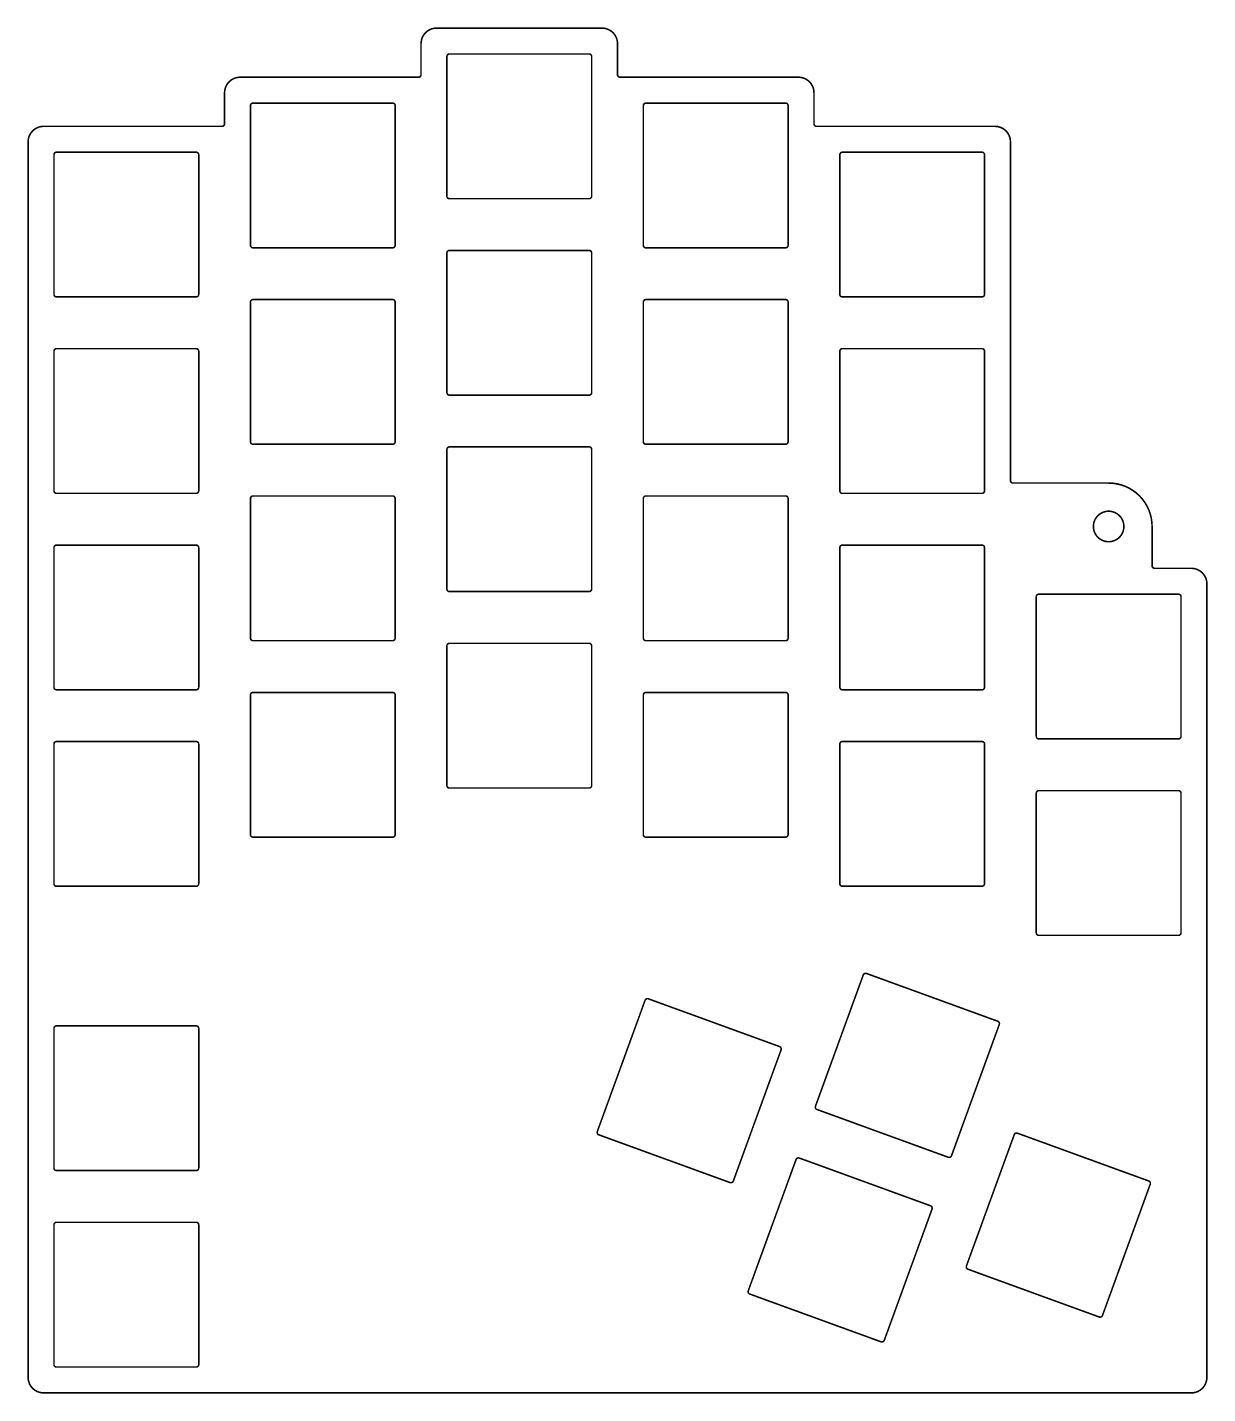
# Model space of a CAD drawing. Extents: x 1 to 229, y 1 to 133.
# Drawn here: x 0.6 to 114.7, y 0.5 to 132.7 of the extents above; entities that cross this region are included whole.
import ezdxf

# ---------------------------------------------------------------- set-up
doc = ezdxf.new("R2010")
doc.units = 0
doc.layers.add('114', color=1, linetype='CONTINUOUS')
doc.layers.add('115', color=1, linetype='CONTINUOUS')

msp = doc.modelspace()

# ---------------------------------------------------------------- linework, layer by layer
at = {"layer": '114'}
for points, const_width in [([(40.14, 132.59, 0.4142), (38.64, 131.09)], 0.1524), ([(40.14, 132.6281, 1), (40.14, 132.5519)], 0.0762), ([(40.14, 132.5519, 1), (40.14, 132.6281)], 0.0762), ([(57.64, 131.09, 0.4142), (56.14, 132.59)], 0.1524), ([(56.14, 132.6281, 1), (56.14, 132.5519)], 0.0762), ([(56.14, 132.5519, 1), (56.14, 132.6281)], 0.0762), ([(38.6781, 131.09, 1), (38.6019, 131.09)], 0.0762), ([(38.6019, 131.09, 1), (38.6781, 131.09)], 0.0762), ([(57.6781, 131.09, 1), (57.6019, 131.09)], 0.0762), ([(57.6019, 131.09, 1), (57.6781, 131.09)], 0.0762), ([(21.14, 127.84, 0.4142), (19.64, 126.34)], 0.1524), ([(21.14, 127.8781, 1), (21.14, 127.8019)], 0.0762), ([(21.14, 127.8019, 1), (21.14, 127.8781)], 0.0762), ([(38.39, 127.84, 0.4142), (38.64, 128.09)], 0.1524), ([(38.39, 127.8781, 1), (38.39, 127.8019)], 0.0762), ([(38.39, 127.8019, 1), (38.39, 127.8781)], 0.0762), ([(38.6781, 128.09, 1), (38.6019, 128.09)], 0.0762), ([(38.6019, 128.09, 1), (38.6781, 128.09)], 0.0762), ([(57.64, 128.09, 0.4142), (57.89, 127.84)], 0.1524), ([(57.6781, 128.09, 1), (57.6019, 128.09)], 0.0762), ([(57.6019, 128.09, 1), (57.6781, 128.09)], 0.0762), ([(57.89, 127.8781, 1), (57.89, 127.8019)], 0.0762), ([(57.89, 127.8019, 1), (57.89, 127.8781)], 0.0762), ([(76.64, 126.34, 0.4142), (75.14, 127.84)], 0.1524), ([(75.14, 127.8781, 1), (75.14, 127.8019)], 0.0762), ([(75.14, 127.8019, 1), (75.14, 127.8781)], 0.0762), ([(19.6781, 126.34, 1), (19.6019, 126.34)], 0.0762), ([(19.6019, 126.34, 1), (19.6781, 126.34)], 0.0762), ([(76.6781, 126.34, 1), (76.6019, 126.34)], 0.0762), ([(76.6019, 126.34, 1), (76.6781, 126.34)], 0.0762), ([(2.14, 123.09, 0.4142), (0.64, 121.59)], 0.1524), ([(2.14, 123.1281, 1), (2.14, 123.0519)], 0.0762), ([(2.14, 123.0519, 1), (2.14, 123.1281)], 0.0762), ([(19.39, 123.09, 0.4142), (19.64, 123.34)], 0.1524), ([(19.39, 123.1281, 1), (19.39, 123.0519)], 0.0762), ([(19.39, 123.0519, 1), (19.39, 123.1281)], 0.0762), ([(19.6781, 123.34, 1), (19.6019, 123.34)], 0.0762), ([(19.6019, 123.34, 1), (19.6781, 123.34)], 0.0762), ([(76.64, 123.34, 0.4142), (76.89, 123.09)], 0.1524), ([(76.6781, 123.34, 1), (76.6019, 123.34)], 0.0762), ([(76.6019, 123.34, 1), (76.6781, 123.34)], 0.0762), ([(76.89, 123.1281, 1), (76.89, 123.0519)], 0.0762), ([(76.89, 123.0519, 1), (76.89, 123.1281)], 0.0762), ([(95.64, 121.59, 0.4142), (94.14, 123.09)], 0.1524), ([(94.14, 123.1281, 1), (94.14, 123.0519)], 0.0762), ([(94.14, 123.0519, 1), (94.14, 123.1281)], 0.0762), ([(0.6781, 121.59, 1), (0.6019, 121.59)], 0.0762), ([(0.6019, 121.59, 1), (0.6781, 121.59)], 0.0762), ([(95.6781, 121.59, 1), (95.6019, 121.59)], 0.0762), ([(95.6019, 121.59, 1), (95.6781, 121.59)], 0.0762), ([(95.64, 88.84, 0.4142), (95.89, 88.59)], 0.1524), ([(95.6781, 88.84, 1), (95.6019, 88.84)], 0.0762), ([(95.6019, 88.84, 1), (95.6781, 88.84)], 0.0762), ([(95.89, 88.6281, 1), (95.89, 88.5519)], 0.0762), ([(95.89, 88.5519, 1), (95.89, 88.6281)], 0.0762), ([(109.34, 84.39, 0.4142), (105.14, 88.59)], 0.1524), ([(105.14, 88.6281, 1), (105.14, 88.5519)], 0.0762), ([(105.14, 88.5519, 1), (105.14, 88.6281)], 0.0762), ([(109.3781, 84.39, 1), (109.3019, 84.39)], 0.0762), ([(109.3019, 84.39, 1), (109.3781, 84.39)], 0.0762), ([(109.34, 80.59, 0.4142), (109.59, 80.34)], 0.1524), ([(109.3781, 80.59, 1), (109.3019, 80.59)], 0.0762), ([(109.3019, 80.59, 1), (109.3781, 80.59)], 0.0762), ([(109.59, 80.3781, 1), (109.59, 80.3019)], 0.0762), ([(109.59, 80.3019, 1), (109.59, 80.3781)], 0.0762), ([(114.64, 78.84, 0.4142), (113.14, 80.34)], 0.1524), ([(113.14, 80.3781, 1), (113.14, 80.3019)], 0.0762), ([(113.14, 80.3019, 1), (113.14, 80.3781)], 0.0762), ([(114.6781, 78.84, 1), (114.6019, 78.84)], 0.0762), ([(114.6019, 78.84, 1), (114.6781, 78.84)], 0.0762), ([(0.64, 2.09, 0.4142), (2.14, 0.59)], 0.1524), ([(0.6781, 2.09, 1), (0.6019, 2.09)], 0.0762), ([(0.6019, 2.09, 1), (0.6781, 2.09)], 0.0762), ([(113.14, 0.59, 0.4142), (114.64, 2.09)], 0.1524), ([(114.6781, 2.09, 1), (114.6019, 2.09)], 0.0762), ([(114.6019, 2.09, 1), (114.6781, 2.09)], 0.0762), ([(2.14, 0.6281, 1), (2.14, 0.5519)], 0.0762), ([(2.14, 0.5519, 1), (2.14, 0.6281)], 0.0762), ([(113.14, 0.6281, 1), (113.14, 0.5519)], 0.0762), ([(113.14, 0.5519, 1), (113.14, 0.6281)], 0.0762)]:
    msp.add_lwpolyline(points, format="xyb", dxfattribs=dict(at, const_width=const_width))
at = {"layer": '114', "const_width": 0.1524}
for points in [[(40.14, 132.59), (56.14, 132.59)], [(38.64, 128.09), (38.64, 131.09)], [(57.64, 131.09), (57.64, 128.09)], [(21.14, 127.84), (38.39, 127.84)], [(57.89, 127.84), (75.14, 127.84)], [(19.64, 123.34), (19.64, 126.34)], [(76.64, 126.34), (76.64, 123.34)], [(2.14, 123.09), (19.39, 123.09)], [(76.89, 123.09), (94.14, 123.09)], [(0.64, 2.09), (0.64, 121.59)], [(95.64, 121.59), (95.64, 88.84)], [(95.89, 88.59), (105.14, 88.59)], [(109.34, 80.59), (109.34, 84.39)], [(113.14, 80.34), (109.59, 80.34)], [(114.64, 78.84), (114.64, 2.09)], [(113.14, 0.59), (2.14, 0.59)]]:
    msp.add_lwpolyline(points, dxfattribs=at)
at = {"layer": '115'}
for points, const_width in [([(41.39, 130.09, 0.4142), (41.14, 129.84)], 0.15), ([(41.1775, 129.84, 1), (41.1025, 129.84)], 0.075), ([(41.1025, 129.84, 1), (41.1775, 129.84)], 0.075), ([(41.39, 130.1275, 1), (41.39, 130.0525)], 0.075), ([(41.39, 130.0525, 1), (41.39, 130.1275)], 0.075), ([(55.14, 129.84, 0.4142), (54.89, 130.09)], 0.15), ([(54.89, 130.1275, 1), (54.89, 130.0525)], 0.075), ([(54.89, 130.0525, 1), (54.89, 130.1275)], 0.075), ([(55.1775, 129.84, 1), (55.1025, 129.84)], 0.075), ([(55.1025, 129.84, 1), (55.1775, 129.84)], 0.075), ([(22.39, 125.34, 0.4142), (22.14, 125.09)], 0.15), ([(22.1775, 125.09, 1), (22.1025, 125.09)], 0.075), ([(22.1025, 125.09, 1), (22.1775, 125.09)], 0.075), ([(22.39, 125.3775, 1), (22.39, 125.3025)], 0.075), ([(22.39, 125.3025, 1), (22.39, 125.3775)], 0.075), ([(36.14, 125.09, 0.4142), (35.89, 125.34)], 0.15), ([(35.89, 125.3775, 1), (35.89, 125.3025)], 0.075), ([(35.89, 125.3025, 1), (35.89, 125.3775)], 0.075), ([(36.1775, 125.09, 1), (36.1025, 125.09)], 0.075), ([(36.1025, 125.09, 1), (36.1775, 125.09)], 0.075), ([(60.39, 125.34, 0.4142), (60.14, 125.09)], 0.15), ([(60.1775, 125.09, 1), (60.1025, 125.09)], 0.075), ([(60.1025, 125.09, 1), (60.1775, 125.09)], 0.075), ([(60.39, 125.3775, 1), (60.39, 125.3025)], 0.075), ([(60.39, 125.3025, 1), (60.39, 125.3775)], 0.075), ([(74.14, 125.09, 0.4142), (73.89, 125.34)], 0.15), ([(73.89, 125.3775, 1), (73.89, 125.3025)], 0.075), ([(73.89, 125.3025, 1), (73.89, 125.3775)], 0.075), ([(74.1775, 125.09, 1), (74.1025, 125.09)], 0.075), ([(74.1025, 125.09, 1), (74.1775, 125.09)], 0.075), ([(3.39, 120.59, 0.4142), (3.14, 120.34)], 0.15), ([(3.1775, 120.34, 1), (3.1025, 120.34)], 0.075), ([(3.1025, 120.34, 1), (3.1775, 120.34)], 0.075), ([(3.39, 120.6275, 1), (3.39, 120.5525)], 0.075), ([(3.39, 120.5525, 1), (3.39, 120.6275)], 0.075), ([(17.14, 120.34, 0.4142), (16.89, 120.59)], 0.15), ([(16.89, 120.6275, 1), (16.89, 120.5525)], 0.075), ([(16.89, 120.5525, 1), (16.89, 120.6275)], 0.075), ([(17.1775, 120.34, 1), (17.1025, 120.34)], 0.075), ([(17.1025, 120.34, 1), (17.1775, 120.34)], 0.075), ([(79.39, 120.59, 0.4142), (79.14, 120.34)], 0.15), ([(79.1775, 120.34, 1), (79.1025, 120.34)], 0.075), ([(79.1025, 120.34, 1), (79.1775, 120.34)], 0.075), ([(79.39, 120.6275, 1), (79.39, 120.5525)], 0.075), ([(79.39, 120.5525, 1), (79.39, 120.6275)], 0.075), ([(93.14, 120.34, 0.4142), (92.89, 120.59)], 0.15), ([(92.89, 120.6275, 1), (92.89, 120.5525)], 0.075), ([(92.89, 120.5525, 1), (92.89, 120.6275)], 0.075), ([(93.1775, 120.34, 1), (93.1025, 120.34)], 0.075), ([(93.1025, 120.34, 1), (93.1775, 120.34)], 0.075), ([(41.14, 116.34, 0.4142), (41.39, 116.09)], 0.15), ([(41.1775, 116.34, 1), (41.1025, 116.34)], 0.075), ([(41.1025, 116.34, 1), (41.1775, 116.34)], 0.075), ([(54.89, 116.09, 0.4142), (55.14, 116.34)], 0.15), ([(55.1775, 116.34, 1), (55.1025, 116.34)], 0.075), ([(55.1025, 116.34, 1), (55.1775, 116.34)], 0.075), ([(41.39, 116.1275, 1), (41.39, 116.0525)], 0.075), ([(41.39, 116.0525, 1), (41.39, 116.1275)], 0.075), ([(54.89, 116.1275, 1), (54.89, 116.0525)], 0.075), ([(54.89, 116.0525, 1), (54.89, 116.1275)], 0.075), ([(22.14, 111.59, 0.4142), (22.39, 111.34)], 0.15), ([(22.1775, 111.59, 1), (22.1025, 111.59)], 0.075), ([(22.1025, 111.59, 1), (22.1775, 111.59)], 0.075), ([(22.39, 111.3775, 1), (22.39, 111.3025)], 0.075), ([(22.39, 111.3025, 1), (22.39, 111.3775)], 0.075), ([(35.89, 111.34, 0.4142), (36.14, 111.59)], 0.15), ([(35.89, 111.3775, 1), (35.89, 111.3025)], 0.075), ([(35.89, 111.3025, 1), (35.89, 111.3775)], 0.075), ([(36.1775, 111.59, 1), (36.1025, 111.59)], 0.075), ([(36.1025, 111.59, 1), (36.1775, 111.59)], 0.075), ([(41.39, 111.09, 0.4142), (41.14, 110.84)], 0.15), ([(41.39, 111.1275, 1), (41.39, 111.0525)], 0.075), ([(41.39, 111.0525, 1), (41.39, 111.1275)], 0.075), ([(55.14, 110.84, 0.4142), (54.89, 111.09)], 0.15), ([(54.89, 111.1275, 1), (54.89, 111.0525)], 0.075), ([(54.89, 111.0525, 1), (54.89, 111.1275)], 0.075), ([(60.14, 111.59, 0.4142), (60.39, 111.34)], 0.15), ([(60.1775, 111.59, 1), (60.1025, 111.59)], 0.075), ([(60.1025, 111.59, 1), (60.1775, 111.59)], 0.075), ([(60.39, 111.3775, 1), (60.39, 111.3025)], 0.075), ([(60.39, 111.3025, 1), (60.39, 111.3775)], 0.075), ([(73.89, 111.34, 0.4142), (74.14, 111.59)], 0.15), ([(73.89, 111.3775, 1), (73.89, 111.3025)], 0.075), ([(73.89, 111.3025, 1), (73.89, 111.3775)], 0.075), ([(74.1775, 111.59, 1), (74.1025, 111.59)], 0.075), ([(74.1025, 111.59, 1), (74.1775, 111.59)], 0.075), ([(41.1775, 110.84, 1), (41.1025, 110.84)], 0.075), ([(41.1025, 110.84, 1), (41.1775, 110.84)], 0.075), ([(55.1775, 110.84, 1), (55.1025, 110.84)], 0.075), ([(55.1025, 110.84, 1), (55.1775, 110.84)], 0.075), ([(3.14, 106.84, 0.4142), (3.39, 106.59)], 0.15), ([(3.1775, 106.84, 1), (3.1025, 106.84)], 0.075), ([(3.1025, 106.84, 1), (3.1775, 106.84)], 0.075), ([(3.39, 106.6275, 1), (3.39, 106.5525)], 0.075), ([(3.39, 106.5525, 1), (3.39, 106.6275)], 0.075), ([(16.89, 106.59, 0.4142), (17.14, 106.84)], 0.15), ([(16.89, 106.6275, 1), (16.89, 106.5525)], 0.075), ([(16.89, 106.5525, 1), (16.89, 106.6275)], 0.075), ([(17.1775, 106.84, 1), (17.1025, 106.84)], 0.075), ([(17.1025, 106.84, 1), (17.1775, 106.84)], 0.075), ([(22.39, 106.34, 0.4142), (22.14, 106.09)], 0.15), ([(22.1775, 106.09, 1), (22.1025, 106.09)], 0.075), ([(22.1025, 106.09, 1), (22.1775, 106.09)], 0.075), ([(22.39, 106.3775, 1), (22.39, 106.3025)], 0.075), ([(22.39, 106.3025, 1), (22.39, 106.3775)], 0.075), ([(36.14, 106.09, 0.4142), (35.89, 106.34)], 0.15), ([(35.89, 106.3775, 1), (35.89, 106.3025)], 0.075), ([(35.89, 106.3025, 1), (35.89, 106.3775)], 0.075), ([(36.1775, 106.09, 1), (36.1025, 106.09)], 0.075), ([(36.1025, 106.09, 1), (36.1775, 106.09)], 0.075), ([(60.39, 106.34, 0.4142), (60.14, 106.09)], 0.15), ([(60.1775, 106.09, 1), (60.1025, 106.09)], 0.075), ([(60.1025, 106.09, 1), (60.1775, 106.09)], 0.075), ([(60.39, 106.3775, 1), (60.39, 106.3025)], 0.075), ([(60.39, 106.3025, 1), (60.39, 106.3775)], 0.075), ([(74.14, 106.09, 0.4142), (73.89, 106.34)], 0.15), ([(73.89, 106.3775, 1), (73.89, 106.3025)], 0.075), ([(73.89, 106.3025, 1), (73.89, 106.3775)], 0.075), ([(74.1775, 106.09, 1), (74.1025, 106.09)], 0.075), ([(74.1025, 106.09, 1), (74.1775, 106.09)], 0.075), ([(79.14, 106.84, 0.4142), (79.39, 106.59)], 0.15), ([(79.1775, 106.84, 1), (79.1025, 106.84)], 0.075), ([(79.1025, 106.84, 1), (79.1775, 106.84)], 0.075), ([(79.39, 106.6275, 1), (79.39, 106.5525)], 0.075), ([(79.39, 106.5525, 1), (79.39, 106.6275)], 0.075), ([(92.89, 106.59, 0.4142), (93.14, 106.84)], 0.15), ([(92.89, 106.6275, 1), (92.89, 106.5525)], 0.075), ([(92.89, 106.5525, 1), (92.89, 106.6275)], 0.075), ([(93.1775, 106.84, 1), (93.1025, 106.84)], 0.075), ([(93.1025, 106.84, 1), (93.1775, 106.84)], 0.075), ([(3.39, 101.59, 0.4142), (3.14, 101.34)], 0.15), ([(3.1775, 101.34, 1), (3.1025, 101.34)], 0.075), ([(3.1025, 101.34, 1), (3.1775, 101.34)], 0.075), ([(3.39, 101.6275, 1), (3.39, 101.5525)], 0.075), ([(3.39, 101.5525, 1), (3.39, 101.6275)], 0.075), ([(17.14, 101.34, 0.4142), (16.89, 101.59)], 0.15), ([(16.89, 101.6275, 1), (16.89, 101.5525)], 0.075), ([(16.89, 101.5525, 1), (16.89, 101.6275)], 0.075), ([(17.1775, 101.34, 1), (17.1025, 101.34)], 0.075), ([(17.1025, 101.34, 1), (17.1775, 101.34)], 0.075), ([(79.39, 101.59, 0.4142), (79.14, 101.34)], 0.15), ([(79.1775, 101.34, 1), (79.1025, 101.34)], 0.075), ([(79.1025, 101.34, 1), (79.1775, 101.34)], 0.075), ([(79.39, 101.6275, 1), (79.39, 101.5525)], 0.075), ([(79.39, 101.5525, 1), (79.39, 101.6275)], 0.075), ([(93.14, 101.34, 0.4142), (92.89, 101.59)], 0.15), ([(92.89, 101.6275, 1), (92.89, 101.5525)], 0.075), ([(92.89, 101.5525, 1), (92.89, 101.6275)], 0.075), ([(93.1775, 101.34, 1), (93.1025, 101.34)], 0.075), ([(93.1025, 101.34, 1), (93.1775, 101.34)], 0.075), ([(41.14, 97.34, 0.4142), (41.39, 97.09)], 0.15), ([(41.1775, 97.34, 1), (41.1025, 97.34)], 0.075), ([(41.1025, 97.34, 1), (41.1775, 97.34)], 0.075), ([(41.39, 97.1275, 1), (41.39, 97.0525)], 0.075), ([(41.39, 97.0525, 1), (41.39, 97.1275)], 0.075), ([(54.89, 97.09, 0.4142), (55.14, 97.34)], 0.15), ([(54.89, 97.1275, 1), (54.89, 97.0525)], 0.075), ([(54.89, 97.0525, 1), (54.89, 97.1275)], 0.075), ([(55.1775, 97.34, 1), (55.1025, 97.34)], 0.075), ([(55.1025, 97.34, 1), (55.1775, 97.34)], 0.075), ([(22.14, 92.59, 0.4142), (22.39, 92.34)], 0.15), ([(22.1775, 92.59, 1), (22.1025, 92.59)], 0.075), ([(22.1025, 92.59, 1), (22.1775, 92.59)], 0.075), ([(35.89, 92.34, 0.4142), (36.14, 92.59)], 0.15), ([(36.1775, 92.59, 1), (36.1025, 92.59)], 0.075), ([(36.1025, 92.59, 1), (36.1775, 92.59)], 0.075), ([(60.14, 92.59, 0.4142), (60.39, 92.34)], 0.15), ([(60.1775, 92.59, 1), (60.1025, 92.59)], 0.075), ([(60.1025, 92.59, 1), (60.1775, 92.59)], 0.075), ([(73.89, 92.34, 0.4142), (74.14, 92.59)], 0.15), ([(74.1775, 92.59, 1), (74.1025, 92.59)], 0.075), ([(74.1025, 92.59, 1), (74.1775, 92.59)], 0.075), ([(22.39, 92.3775, 1), (22.39, 92.3025)], 0.075), ([(22.39, 92.3025, 1), (22.39, 92.3775)], 0.075), ([(35.89, 92.3775, 1), (35.89, 92.3025)], 0.075), ([(35.89, 92.3025, 1), (35.89, 92.3775)], 0.075), ([(41.39, 92.09, 0.4142), (41.14, 91.84)], 0.15), ([(41.1775, 91.84, 1), (41.1025, 91.84)], 0.075), ([(41.1025, 91.84, 1), (41.1775, 91.84)], 0.075), ([(41.39, 92.1275, 1), (41.39, 92.0525)], 0.075), ([(41.39, 92.0525, 1), (41.39, 92.1275)], 0.075), ([(55.14, 91.84, 0.4142), (54.89, 92.09)], 0.15), ([(54.89, 92.1275, 1), (54.89, 92.0525)], 0.075), ([(54.89, 92.0525, 1), (54.89, 92.1275)], 0.075), ([(55.1775, 91.84, 1), (55.1025, 91.84)], 0.075), ([(55.1025, 91.84, 1), (55.1775, 91.84)], 0.075), ([(60.39, 92.3775, 1), (60.39, 92.3025)], 0.075), ([(60.39, 92.3025, 1), (60.39, 92.3775)], 0.075), ([(73.89, 92.3775, 1), (73.89, 92.3025)], 0.075), ([(73.89, 92.3025, 1), (73.89, 92.3775)], 0.075), ([(3.14, 87.84, 0.4142), (3.39, 87.59)], 0.15), ([(3.1775, 87.84, 1), (3.1025, 87.84)], 0.075), ([(3.1025, 87.84, 1), (3.1775, 87.84)], 0.075), ([(3.39, 87.6275, 1), (3.39, 87.5525)], 0.075), ([(3.39, 87.5525, 1), (3.39, 87.6275)], 0.075), ([(16.89, 87.59, 0.4142), (17.14, 87.84)], 0.15), ([(16.89, 87.6275, 1), (16.89, 87.5525)], 0.075), ([(16.89, 87.5525, 1), (16.89, 87.6275)], 0.075), ([(17.1775, 87.84, 1), (17.1025, 87.84)], 0.075), ([(17.1025, 87.84, 1), (17.1775, 87.84)], 0.075), ([(22.39, 87.34, 0.4142), (22.14, 87.09)], 0.15), ([(22.39, 87.3775, 1), (22.39, 87.3025)], 0.075), ([(22.39, 87.3025, 1), (22.39, 87.3775)], 0.075), ([(36.14, 87.09, 0.4142), (35.89, 87.34)], 0.15), ([(35.89, 87.3775, 1), (35.89, 87.3025)], 0.075), ([(35.89, 87.3025, 1), (35.89, 87.3775)], 0.075), ([(60.39, 87.34, 0.4142), (60.14, 87.09)], 0.15), ([(60.39, 87.3775, 1), (60.39, 87.3025)], 0.075), ([(60.39, 87.3025, 1), (60.39, 87.3775)], 0.075), ([(74.14, 87.09, 0.4142), (73.89, 87.34)], 0.15), ([(73.89, 87.3775, 1), (73.89, 87.3025)], 0.075), ([(73.89, 87.3025, 1), (73.89, 87.3775)], 0.075), ([(79.14, 87.84, 0.4142), (79.39, 87.59)], 0.15), ([(79.1775, 87.84, 1), (79.1025, 87.84)], 0.075), ([(79.1025, 87.84, 1), (79.1775, 87.84)], 0.075), ([(79.39, 87.6275, 1), (79.39, 87.5525)], 0.075), ([(79.39, 87.5525, 1), (79.39, 87.6275)], 0.075), ([(92.89, 87.59, 0.4142), (93.14, 87.84)], 0.15), ([(92.89, 87.6275, 1), (92.89, 87.5525)], 0.075), ([(92.89, 87.5525, 1), (92.89, 87.6275)], 0.075), ([(93.1775, 87.84, 1), (93.1025, 87.84)], 0.075), ([(93.1025, 87.84, 1), (93.1775, 87.84)], 0.075), ([(22.1775, 87.09, 1), (22.1025, 87.09)], 0.075), ([(22.1025, 87.09, 1), (22.1775, 87.09)], 0.075), ([(36.1775, 87.09, 1), (36.1025, 87.09)], 0.075), ([(36.1025, 87.09, 1), (36.1775, 87.09)], 0.075), ([(60.1775, 87.09, 1), (60.1025, 87.09)], 0.075), ([(60.1025, 87.09, 1), (60.1775, 87.09)], 0.075), ([(74.1775, 87.09, 1), (74.1025, 87.09)], 0.075), ([(74.1025, 87.09, 1), (74.1775, 87.09)], 0.075), ([(105.14, 82.915, 1), (105.14, 85.865, 1), (105.14, 82.915)], 0.15), ([(3.39, 82.59, 0.4142), (3.14, 82.34)], 0.15), ([(3.1775, 82.34, 1), (3.1025, 82.34)], 0.075), ([(3.1025, 82.34, 1), (3.1775, 82.34)], 0.075), ([(3.39, 82.6275, 1), (3.39, 82.5525)], 0.075), ([(3.39, 82.5525, 1), (3.39, 82.6275)], 0.075), ([(17.14, 82.34, 0.4142), (16.89, 82.59)], 0.15), ([(16.89, 82.6275, 1), (16.89, 82.5525)], 0.075), ([(16.89, 82.5525, 1), (16.89, 82.6275)], 0.075), ([(17.1775, 82.34, 1), (17.1025, 82.34)], 0.075), ([(17.1025, 82.34, 1), (17.1775, 82.34)], 0.075), ([(79.39, 82.59, 0.4142), (79.14, 82.34)], 0.15), ([(79.1775, 82.34, 1), (79.1025, 82.34)], 0.075), ([(79.1025, 82.34, 1), (79.1775, 82.34)], 0.075), ([(79.39, 82.6275, 1), (79.39, 82.5525)], 0.075), ([(79.39, 82.5525, 1), (79.39, 82.6275)], 0.075), ([(93.14, 82.34, 0.4142), (92.89, 82.59)], 0.15), ([(92.89, 82.6275, 1), (92.89, 82.5525)], 0.075), ([(92.89, 82.5525, 1), (92.89, 82.6275)], 0.075), ([(93.1775, 82.34, 1), (93.1025, 82.34)], 0.075), ([(93.1025, 82.34, 1), (93.1775, 82.34)], 0.075), ([(41.14, 78.34, 0.4142), (41.39, 78.09)], 0.15), ([(41.1775, 78.34, 1), (41.1025, 78.34)], 0.075), ([(41.1025, 78.34, 1), (41.1775, 78.34)], 0.075), ([(41.39, 78.1275, 1), (41.39, 78.0525)], 0.075), ([(41.39, 78.0525, 1), (41.39, 78.1275)], 0.075), ([(54.89, 78.09, 0.4142), (55.14, 78.34)], 0.15), ([(54.89, 78.1275, 1), (54.89, 78.0525)], 0.075), ([(54.89, 78.0525, 1), (54.89, 78.1275)], 0.075), ([(55.1775, 78.34, 1), (55.1025, 78.34)], 0.075), ([(55.1025, 78.34, 1), (55.1775, 78.34)], 0.075), ([(98.39, 77.84, 0.4142), (98.14, 77.59)], 0.15), ([(98.1775, 77.59, 1), (98.1025, 77.59)], 0.075), ([(98.1025, 77.59, 1), (98.1775, 77.59)], 0.075), ([(98.39, 77.8775, 1), (98.39, 77.8025)], 0.075), ([(98.39, 77.8025, 1), (98.39, 77.8775)], 0.075), ([(112.14, 77.59, 0.4142), (111.89, 77.84)], 0.15), ([(111.89, 77.8775, 1), (111.89, 77.8025)], 0.075), ([(111.89, 77.8025, 1), (111.89, 77.8775)], 0.075), ([(112.1775, 77.59, 1), (112.1025, 77.59)], 0.075), ([(112.1025, 77.59, 1), (112.1775, 77.59)], 0.075), ([(22.14, 73.59, 0.4142), (22.39, 73.34)], 0.15), ([(22.1775, 73.59, 1), (22.1025, 73.59)], 0.075), ([(22.1025, 73.59, 1), (22.1775, 73.59)], 0.075), ([(22.39, 73.3775, 1), (22.39, 73.3025)], 0.075), ([(22.39, 73.3025, 1), (22.39, 73.3775)], 0.075), ([(35.89, 73.34, 0.4142), (36.14, 73.59)], 0.15), ([(35.89, 73.3775, 1), (35.89, 73.3025)], 0.075), ([(35.89, 73.3025, 1), (35.89, 73.3775)], 0.075), ([(36.1775, 73.59, 1), (36.1025, 73.59)], 0.075), ([(36.1025, 73.59, 1), (36.1775, 73.59)], 0.075), ([(41.39, 73.09, 0.4142), (41.14, 72.84)], 0.15), ([(41.1775, 72.84, 1), (41.1025, 72.84)], 0.075), ([(41.1025, 72.84, 1), (41.1775, 72.84)], 0.075), ([(41.39, 73.1275, 1), (41.39, 73.0525)], 0.075), ([(41.39, 73.0525, 1), (41.39, 73.1275)], 0.075), ([(55.14, 72.84, 0.4142), (54.89, 73.09)], 0.15), ([(54.89, 73.1275, 1), (54.89, 73.0525)], 0.075), ([(54.89, 73.0525, 1), (54.89, 73.1275)], 0.075), ([(55.1775, 72.84, 1), (55.1025, 72.84)], 0.075), ([(55.1025, 72.84, 1), (55.1775, 72.84)], 0.075), ([(60.14, 73.59, 0.4142), (60.39, 73.34)], 0.15), ([(60.1775, 73.59, 1), (60.1025, 73.59)], 0.075), ([(60.1025, 73.59, 1), (60.1775, 73.59)], 0.075), ([(60.39, 73.3775, 1), (60.39, 73.3025)], 0.075), ([(60.39, 73.3025, 1), (60.39, 73.3775)], 0.075), ([(73.89, 73.34, 0.4142), (74.14, 73.59)], 0.15), ([(73.89, 73.3775, 1), (73.89, 73.3025)], 0.075), ([(73.89, 73.3025, 1), (73.89, 73.3775)], 0.075), ([(74.1775, 73.59, 1), (74.1025, 73.59)], 0.075), ([(74.1025, 73.59, 1), (74.1775, 73.59)], 0.075), ([(3.14, 68.84, 0.4142), (3.39, 68.59)], 0.15), ([(3.1775, 68.84, 1), (3.1025, 68.84)], 0.075), ([(3.1025, 68.84, 1), (3.1775, 68.84)], 0.075), ([(16.89, 68.59, 0.4142), (17.14, 68.84)], 0.15), ([(17.1775, 68.84, 1), (17.1025, 68.84)], 0.075), ([(17.1025, 68.84, 1), (17.1775, 68.84)], 0.075), ([(79.14, 68.84, 0.4142), (79.39, 68.59)], 0.15), ([(79.1775, 68.84, 1), (79.1025, 68.84)], 0.075), ([(79.1025, 68.84, 1), (79.1775, 68.84)], 0.075), ([(92.89, 68.59, 0.4142), (93.14, 68.84)], 0.15), ([(93.1775, 68.84, 1), (93.1025, 68.84)], 0.075), ([(93.1025, 68.84, 1), (93.1775, 68.84)], 0.075), ([(3.39, 68.6275, 1), (3.39, 68.5525)], 0.075), ([(3.39, 68.5525, 1), (3.39, 68.6275)], 0.075), ([(16.89, 68.6275, 1), (16.89, 68.5525)], 0.075), ([(16.89, 68.5525, 1), (16.89, 68.6275)], 0.075), ([(22.39, 68.34, 0.4142), (22.14, 68.09)], 0.15), ([(22.1775, 68.09, 1), (22.1025, 68.09)], 0.075), ([(22.1025, 68.09, 1), (22.1775, 68.09)], 0.075), ([(22.39, 68.3775, 1), (22.39, 68.3025)], 0.075), ([(22.39, 68.3025, 1), (22.39, 68.3775)], 0.075), ([(36.14, 68.09, 0.4142), (35.89, 68.34)], 0.15), ([(35.89, 68.3775, 1), (35.89, 68.3025)], 0.075), ([(35.89, 68.3025, 1), (35.89, 68.3775)], 0.075), ([(36.1775, 68.09, 1), (36.1025, 68.09)], 0.075), ([(36.1025, 68.09, 1), (36.1775, 68.09)], 0.075), ([(60.39, 68.34, 0.4142), (60.14, 68.09)], 0.15), ([(60.1775, 68.09, 1), (60.1025, 68.09)], 0.075), ([(60.1025, 68.09, 1), (60.1775, 68.09)], 0.075), ([(60.39, 68.3775, 1), (60.39, 68.3025)], 0.075), ([(60.39, 68.3025, 1), (60.39, 68.3775)], 0.075), ([(74.14, 68.09, 0.4142), (73.89, 68.34)], 0.15), ([(73.89, 68.3775, 1), (73.89, 68.3025)], 0.075), ([(73.89, 68.3025, 1), (73.89, 68.3775)], 0.075), ([(74.1775, 68.09, 1), (74.1025, 68.09)], 0.075), ([(74.1025, 68.09, 1), (74.1775, 68.09)], 0.075), ([(79.39, 68.6275, 1), (79.39, 68.5525)], 0.075), ([(79.39, 68.5525, 1), (79.39, 68.6275)], 0.075), ([(92.89, 68.6275, 1), (92.89, 68.5525)], 0.075), ([(92.89, 68.5525, 1), (92.89, 68.6275)], 0.075), ([(3.39, 63.59, 0.4142), (3.14, 63.34)], 0.15), ([(3.39, 63.6275, 1), (3.39, 63.5525)], 0.075), ([(3.39, 63.5525, 1), (3.39, 63.6275)], 0.075), ([(17.14, 63.34, 0.4142), (16.89, 63.59)], 0.15), ([(16.89, 63.6275, 1), (16.89, 63.5525)], 0.075), ([(16.89, 63.5525, 1), (16.89, 63.6275)], 0.075), ([(79.39, 63.59, 0.4142), (79.14, 63.34)], 0.15), ([(79.39, 63.6275, 1), (79.39, 63.5525)], 0.075), ([(79.39, 63.5525, 1), (79.39, 63.6275)], 0.075), ([(93.14, 63.34, 0.4142), (92.89, 63.59)], 0.15), ([(92.89, 63.6275, 1), (92.89, 63.5525)], 0.075), ([(92.89, 63.5525, 1), (92.89, 63.6275)], 0.075), ([(98.14, 64.09, 0.4142), (98.39, 63.84)], 0.15), ([(98.1775, 64.09, 1), (98.1025, 64.09)], 0.075), ([(98.1025, 64.09, 1), (98.1775, 64.09)], 0.075), ([(98.39, 63.8775, 1), (98.39, 63.8025)], 0.075), ([(98.39, 63.8025, 1), (98.39, 63.8775)], 0.075), ([(111.89, 63.84, 0.4142), (112.14, 64.09)], 0.15), ([(111.89, 63.8775, 1), (111.89, 63.8025)], 0.075), ([(111.89, 63.8025, 1), (111.89, 63.8775)], 0.075), ([(112.1775, 64.09, 1), (112.1025, 64.09)], 0.075), ([(112.1025, 64.09, 1), (112.1775, 64.09)], 0.075), ([(3.1775, 63.34, 1), (3.1025, 63.34)], 0.075), ([(3.1025, 63.34, 1), (3.1775, 63.34)], 0.075), ([(17.1775, 63.34, 1), (17.1025, 63.34)], 0.075), ([(17.1025, 63.34, 1), (17.1775, 63.34)], 0.075), ([(79.1775, 63.34, 1), (79.1025, 63.34)], 0.075), ([(79.1025, 63.34, 1), (79.1775, 63.34)], 0.075), ([(93.1775, 63.34, 1), (93.1025, 63.34)], 0.075), ([(93.1025, 63.34, 1), (93.1775, 63.34)], 0.075), ([(41.14, 59.34, 0.4142), (41.39, 59.09)], 0.15), ([(41.1775, 59.34, 1), (41.1025, 59.34)], 0.075), ([(41.1025, 59.34, 1), (41.1775, 59.34)], 0.075), ([(41.39, 59.1275, 1), (41.39, 59.0525)], 0.075), ([(41.39, 59.0525, 1), (41.39, 59.1275)], 0.075), ([(54.89, 59.09, 0.4142), (55.14, 59.34)], 0.15), ([(54.89, 59.1275, 1), (54.89, 59.0525)], 0.075), ([(54.89, 59.0525, 1), (54.89, 59.1275)], 0.075), ([(55.1775, 59.34, 1), (55.1025, 59.34)], 0.075), ([(55.1025, 59.34, 1), (55.1775, 59.34)], 0.075), ([(98.39, 58.84, 0.4142), (98.14, 58.59)], 0.15), ([(98.1775, 58.59, 1), (98.1025, 58.59)], 0.075), ([(98.1025, 58.59, 1), (98.1775, 58.59)], 0.075), ([(98.39, 58.8775, 1), (98.39, 58.8025)], 0.075), ([(98.39, 58.8025, 1), (98.39, 58.8775)], 0.075), ([(112.14, 58.59, 0.4142), (111.89, 58.84)], 0.15), ([(111.89, 58.8775, 1), (111.89, 58.8025)], 0.075), ([(111.89, 58.8025, 1), (111.89, 58.8775)], 0.075), ([(112.1775, 58.59, 1), (112.1025, 58.59)], 0.075), ([(112.1025, 58.59, 1), (112.1775, 58.59)], 0.075), ([(22.14, 54.59, 0.4142), (22.39, 54.34)], 0.15), ([(22.1775, 54.59, 1), (22.1025, 54.59)], 0.075), ([(22.1025, 54.59, 1), (22.1775, 54.59)], 0.075), ([(22.39, 54.3775, 1), (22.39, 54.3025)], 0.075), ([(22.39, 54.3025, 1), (22.39, 54.3775)], 0.075), ([(35.89, 54.34, 0.4142), (36.14, 54.59)], 0.15), ([(35.89, 54.3775, 1), (35.89, 54.3025)], 0.075), ([(35.89, 54.3025, 1), (35.89, 54.3775)], 0.075), ([(36.1775, 54.59, 1), (36.1025, 54.59)], 0.075), ([(36.1025, 54.59, 1), (36.1775, 54.59)], 0.075), ([(60.14, 54.59, 0.4142), (60.39, 54.34)], 0.15), ([(60.1775, 54.59, 1), (60.1025, 54.59)], 0.075), ([(60.1025, 54.59, 1), (60.1775, 54.59)], 0.075), ([(60.39, 54.3775, 1), (60.39, 54.3025)], 0.075), ([(60.39, 54.3025, 1), (60.39, 54.3775)], 0.075), ([(73.89, 54.34, 0.4142), (74.14, 54.59)], 0.15), ([(73.89, 54.3775, 1), (73.89, 54.3025)], 0.075), ([(73.89, 54.3025, 1), (73.89, 54.3775)], 0.075), ([(74.1775, 54.59, 1), (74.1025, 54.59)], 0.075), ([(74.1025, 54.59, 1), (74.1775, 54.59)], 0.075), ([(3.14, 49.84, 0.4142), (3.39, 49.59)], 0.15), ([(3.1775, 49.84, 1), (3.1025, 49.84)], 0.075), ([(3.1025, 49.84, 1), (3.1775, 49.84)], 0.075), ([(3.39, 49.6275, 1), (3.39, 49.5525)], 0.075), ([(3.39, 49.5525, 1), (3.39, 49.6275)], 0.075), ([(16.89, 49.59, 0.4142), (17.14, 49.84)], 0.15), ([(16.89, 49.6275, 1), (16.89, 49.5525)], 0.075), ([(16.89, 49.5525, 1), (16.89, 49.6275)], 0.075), ([(17.1775, 49.84, 1), (17.1025, 49.84)], 0.075), ([(17.1025, 49.84, 1), (17.1775, 49.84)], 0.075), ([(79.14, 49.84, 0.4142), (79.39, 49.59)], 0.15), ([(79.1775, 49.84, 1), (79.1025, 49.84)], 0.075), ([(79.1025, 49.84, 1), (79.1775, 49.84)], 0.075), ([(79.39, 49.6275, 1), (79.39, 49.5525)], 0.075), ([(79.39, 49.5525, 1), (79.39, 49.6275)], 0.075), ([(92.89, 49.59, 0.4142), (93.14, 49.84)], 0.15), ([(92.89, 49.6275, 1), (92.89, 49.5525)], 0.075), ([(92.89, 49.5525, 1), (92.89, 49.6275)], 0.075), ([(93.1775, 49.84, 1), (93.1025, 49.84)], 0.075), ([(93.1025, 49.84, 1), (93.1775, 49.84)], 0.075), ([(98.14, 45.09, 0.4142), (98.39, 44.84)], 0.15), ([(98.1775, 45.09, 1), (98.1025, 45.09)], 0.075), ([(98.1025, 45.09, 1), (98.1775, 45.09)], 0.075), ([(111.89, 44.84, 0.4142), (112.14, 45.09)], 0.15), ([(112.1775, 45.09, 1), (112.1025, 45.09)], 0.075), ([(112.1025, 45.09, 1), (112.1775, 45.09)], 0.075), ([(98.39, 44.8775, 1), (98.39, 44.8025)], 0.075), ([(98.39, 44.8025, 1), (98.39, 44.8775)], 0.075), ([(111.89, 44.8775, 1), (111.89, 44.8025)], 0.075), ([(111.89, 44.8025, 1), (111.89, 44.8775)], 0.075), ([(81.3692, 41.0176, 1), (81.4397, 40.992)], 0.075), ([(81.7249, 41.1542, 0.4142), (81.4045, 41.0048)], 0.15), ([(81.4397, 40.992, 1), (81.3692, 41.0176)], 0.075), ([(81.7377, 41.1895, 1), (81.7121, 41.119)], 0.075), ([(81.7121, 41.119, 1), (81.7377, 41.1895)], 0.075), ([(60.2692, 38.5676, 1), (60.3397, 38.542)], 0.075), ([(60.6249, 38.7042, 0.4142), (60.3045, 38.5548)], 0.15), ([(60.3397, 38.542, 1), (60.2692, 38.5676)], 0.075), ([(60.6377, 38.7395, 1), (60.6121, 38.669)], 0.075), ([(60.6121, 38.669, 1), (60.6377, 38.7395)], 0.075), ([(3.39, 36.09, 0.4142), (3.14, 35.84)], 0.15), ([(3.1775, 35.84, 1), (3.1025, 35.84)], 0.075), ([(3.1025, 35.84, 1), (3.1775, 35.84)], 0.075), ([(3.39, 36.1275, 1), (3.39, 36.0525)], 0.075), ([(3.39, 36.0525, 1), (3.39, 36.1275)], 0.075), ([(17.14, 35.84, 0.4142), (16.89, 36.09)], 0.15), ([(16.89, 36.1275, 1), (16.89, 36.0525)], 0.075), ([(16.89, 36.0525, 1), (16.89, 36.1275)], 0.075), ([(17.1775, 35.84, 1), (17.1025, 35.84)], 0.075), ([(17.1025, 35.84, 1), (17.1775, 35.84)], 0.075), ([(94.4236, 36.5722, 1), (94.3979, 36.5017)], 0.075), ([(94.5602, 36.2165, 0.4142), (94.4108, 36.537)], 0.15), ([(94.3979, 36.5017, 1), (94.4236, 36.5722)], 0.075), ([(94.5249, 36.2294, 1), (94.5954, 36.2037)], 0.075), ([(94.5954, 36.2037, 1), (94.5249, 36.2294)], 0.075), ([(73.3236, 34.1222, 1), (73.2979, 34.0517)], 0.075), ([(73.4602, 33.7665, 0.4142), (73.3108, 34.087)], 0.15), ([(73.2979, 34.0517, 1), (73.3236, 34.1222)], 0.075), ([(73.4249, 33.7794, 1), (73.4954, 33.7537)], 0.075), ([(73.4954, 33.7537, 1), (73.4249, 33.7794)], 0.075), ([(76.7872, 28.319, 0.4142), (76.9366, 27.9985)], 0.15), ([(76.752, 28.3318, 1), (76.8224, 28.3061)], 0.075), ([(76.8224, 28.3061, 1), (76.752, 28.3318)], 0.075), ([(76.9495, 28.0338, 1), (76.9238, 27.9633)], 0.075), ([(76.9238, 27.9633, 1), (76.9495, 28.0338)], 0.075), ([(55.6872, 25.869, 0.4142), (55.8366, 25.5485)], 0.15), ([(55.652, 25.8818, 1), (55.7224, 25.8561)], 0.075), ([(55.7224, 25.8561, 1), (55.652, 25.8818)], 0.075), ([(55.8495, 25.5838, 1), (55.8238, 25.5133)], 0.075), ([(55.8238, 25.5133, 1), (55.8495, 25.5838)], 0.075), ([(95.9692, 25.5676, 1), (96.0397, 25.542)], 0.075), ([(96.3249, 25.7042, 0.4142), (96.0045, 25.5548)], 0.15), ([(96.0397, 25.542, 1), (95.9692, 25.5676)], 0.075), ([(96.3377, 25.7395, 1), (96.3121, 25.669)], 0.075), ([(96.3121, 25.669, 1), (96.3377, 25.7395)], 0.075), ([(74.8692, 23.1676, 1), (74.9397, 23.142)], 0.075), ([(75.2249, 23.3042, 0.4142), (74.9045, 23.1548)], 0.15), ([(74.9397, 23.142, 1), (74.8692, 23.1676)], 0.075), ([(75.2377, 23.3395, 1), (75.2121, 23.269)], 0.075), ([(75.2121, 23.269, 1), (75.2377, 23.3395)], 0.075), ([(89.6353, 23.4165, 1), (89.6096, 23.346)], 0.075), ([(89.6225, 23.3813, 0.4142), (89.9429, 23.5307)], 0.15), ([(89.6096, 23.346, 1), (89.6353, 23.4165)], 0.075), ([(89.9077, 23.5435, 1), (89.9781, 23.5178)], 0.075), ([(89.9781, 23.5178, 1), (89.9077, 23.5435)], 0.075), ([(3.14, 22.34, 0.4142), (3.39, 22.09)], 0.15), ([(3.1775, 22.34, 1), (3.1025, 22.34)], 0.075), ([(3.1025, 22.34, 1), (3.1775, 22.34)], 0.075), ([(3.39, 22.1275, 1), (3.39, 22.0525)], 0.075), ([(3.39, 22.0525, 1), (3.39, 22.1275)], 0.075), ([(16.89, 22.09, 0.4142), (17.14, 22.34)], 0.15), ([(16.89, 22.1275, 1), (16.89, 22.0525)], 0.075), ([(16.89, 22.0525, 1), (16.89, 22.1275)], 0.075), ([(17.1775, 22.34, 1), (17.1025, 22.34)], 0.075), ([(17.1025, 22.34, 1), (17.1775, 22.34)], 0.075), ([(68.5225, 20.9313, 0.4142), (68.8429, 21.0807)], 0.15), ([(68.8781, 21.0678, 1), (68.8077, 21.0935)], 0.075), ([(109.0236, 21.1222, 1), (108.9979, 21.0517)], 0.075), ([(109.1602, 20.7665, 0.4142), (109.0108, 21.087)], 0.15), ([(108.9979, 21.0517, 1), (109.0236, 21.1222)], 0.075), ([(68.5353, 20.9665, 1), (68.5096, 20.896)], 0.075), ([(68.5096, 20.896, 1), (68.5353, 20.9665)], 0.075), ([(68.8077, 21.0935, 1), (68.8781, 21.0678)], 0.075), ([(109.1249, 20.7794, 1), (109.1954, 20.7537)], 0.075), ([(109.1954, 20.7537, 1), (109.1249, 20.7794)], 0.075), ([(87.9236, 18.7222, 1), (87.8979, 18.6517)], 0.075), ([(88.0602, 18.3665, 0.4142), (87.9108, 18.687)], 0.15), ([(87.8979, 18.6517, 1), (87.9236, 18.7222)], 0.075), ([(88.0249, 18.3794, 1), (88.0954, 18.3537)], 0.075), ([(88.0954, 18.3537, 1), (88.0249, 18.3794)], 0.075), ([(3.39, 17.09, 0.4142), (3.14, 16.84)], 0.15), ([(3.1775, 16.84, 1), (3.1025, 16.84)], 0.075), ([(3.1025, 16.84, 1), (3.1775, 16.84)], 0.075), ([(3.39, 17.1275, 1), (3.39, 17.0525)], 0.075), ([(3.39, 17.0525, 1), (3.39, 17.1275)], 0.075), ([(17.14, 16.84, 0.4142), (16.89, 17.09)], 0.15), ([(16.89, 17.1275, 1), (16.89, 17.0525)], 0.075), ([(16.89, 17.0525, 1), (16.89, 17.1275)], 0.075), ([(17.1775, 16.84, 1), (17.1025, 16.84)], 0.075), ([(17.1025, 16.84, 1), (17.1775, 16.84)], 0.075), ([(91.3872, 12.869, 0.4142), (91.5366, 12.5485)], 0.15), ([(91.352, 12.8818, 1), (91.4224, 12.8561)], 0.075), ([(91.4224, 12.8561, 1), (91.352, 12.8818)], 0.075), ([(91.5495, 12.5838, 1), (91.5238, 12.5133)], 0.075), ([(91.5238, 12.5133, 1), (91.5495, 12.5838)], 0.075), ([(70.2872, 10.469, 0.4142), (70.4366, 10.1485)], 0.15), ([(70.252, 10.4818, 1), (70.3224, 10.4561)], 0.075), ([(70.3224, 10.4561, 1), (70.252, 10.4818)], 0.075), ([(70.4495, 10.1838, 1), (70.4238, 10.1133)], 0.075), ([(70.4238, 10.1133, 1), (70.4495, 10.1838)], 0.075), ([(104.2353, 7.9665, 1), (104.2096, 7.896)], 0.075), ([(104.2225, 7.9313, 0.4142), (104.5429, 8.0807)], 0.15), ([(104.2096, 7.896, 1), (104.2353, 7.9665)], 0.075), ([(104.5077, 8.0935, 1), (104.5781, 8.0678)], 0.075), ([(104.5781, 8.0678, 1), (104.5077, 8.0935)], 0.075), ([(83.1353, 5.5665, 1), (83.1096, 5.496)], 0.075), ([(83.1225, 5.5313, 0.4142), (83.4429, 5.6807)], 0.15), ([(83.1096, 5.496, 1), (83.1353, 5.5665)], 0.075), ([(83.4077, 5.6935, 1), (83.4781, 5.6678)], 0.075), ([(83.4781, 5.6678, 1), (83.4077, 5.6935)], 0.075), ([(3.14, 3.34, 0.4142), (3.39, 3.09)], 0.15), ([(3.1775, 3.34, 1), (3.1025, 3.34)], 0.075), ([(3.1025, 3.34, 1), (3.1775, 3.34)], 0.075), ([(3.39, 3.1275, 1), (3.39, 3.0525)], 0.075), ([(3.39, 3.0525, 1), (3.39, 3.1275)], 0.075), ([(16.89, 3.09, 0.4142), (17.14, 3.34)], 0.15), ([(16.89, 3.1275, 1), (16.89, 3.0525)], 0.075), ([(16.89, 3.0525, 1), (16.89, 3.1275)], 0.075), ([(17.1775, 3.34, 1), (17.1025, 3.34)], 0.075), ([(17.1025, 3.34, 1), (17.1775, 3.34)], 0.075)]:
    msp.add_lwpolyline(points, format="xyb", dxfattribs=dict(at, const_width=const_width))
at = {"layer": '115', "const_width": 0.15}
for points in [[(41.14, 129.84), (41.14, 116.34)], [(54.89, 130.09), (41.39, 130.09)], [(55.14, 116.34), (55.14, 129.84)], [(22.14, 125.09), (22.14, 111.59)], [(35.89, 125.34), (22.39, 125.34)], [(36.14, 111.59), (36.14, 125.09)], [(60.14, 125.09), (60.14, 111.59)], [(73.89, 125.34), (60.39, 125.34)], [(74.14, 111.59), (74.14, 125.09)], [(3.14, 120.34), (3.14, 106.84)], [(16.89, 120.59), (3.39, 120.59)], [(17.14, 106.84), (17.14, 120.34)], [(79.14, 120.34), (79.14, 106.84)], [(92.89, 120.59), (79.39, 120.59)], [(93.14, 106.84), (93.14, 120.34)], [(41.39, 116.09), (54.89, 116.09)], [(22.39, 111.34), (35.89, 111.34)], [(54.89, 111.09), (41.39, 111.09)], [(60.39, 111.34), (73.89, 111.34)], [(41.14, 110.84), (41.14, 97.34)], [(55.14, 97.34), (55.14, 110.84)], [(3.39, 106.59), (16.89, 106.59)], [(22.14, 106.09), (22.14, 92.59)], [(35.89, 106.34), (22.39, 106.34)], [(36.14, 92.59), (36.14, 106.09)], [(60.14, 106.09), (60.14, 92.59)], [(73.89, 106.34), (60.39, 106.34)], [(74.14, 92.59), (74.14, 106.09)], [(79.39, 106.59), (92.89, 106.59)], [(3.14, 101.34), (3.14, 87.84)], [(16.89, 101.59), (3.39, 101.59)], [(17.14, 87.84), (17.14, 101.34)], [(79.14, 101.34), (79.14, 87.84)], [(92.89, 101.59), (79.39, 101.59)], [(93.14, 87.84), (93.14, 101.34)], [(41.39, 97.09), (54.89, 97.09)], [(22.39, 92.34), (35.89, 92.34)], [(41.14, 91.84), (41.14, 78.34)], [(54.89, 92.09), (41.39, 92.09)], [(55.14, 78.34), (55.14, 91.84)], [(60.39, 92.34), (73.89, 92.34)], [(3.39, 87.59), (16.89, 87.59)], [(35.89, 87.34), (22.39, 87.34)], [(73.89, 87.34), (60.39, 87.34)], [(79.39, 87.59), (92.89, 87.59)], [(22.14, 87.09), (22.14, 73.59)], [(36.14, 73.59), (36.14, 87.09)], [(60.14, 87.09), (60.14, 73.59)], [(74.14, 73.59), (74.14, 87.09)], [(3.14, 82.34), (3.14, 68.84)], [(16.89, 82.59), (3.39, 82.59)], [(17.14, 68.84), (17.14, 82.34)], [(79.14, 82.34), (79.14, 68.84)], [(92.89, 82.59), (79.39, 82.59)], [(93.14, 68.84), (93.14, 82.34)], [(41.39, 78.09), (54.89, 78.09)], [(98.14, 77.59), (98.14, 64.09)], [(111.89, 77.84), (98.39, 77.84)], [(112.14, 64.09), (112.14, 77.59)], [(22.39, 73.34), (35.89, 73.34)], [(41.14, 72.84), (41.14, 59.34)], [(54.89, 73.09), (41.39, 73.09)], [(55.14, 59.34), (55.14, 72.84)], [(60.39, 73.34), (73.89, 73.34)], [(3.39, 68.59), (16.89, 68.59)], [(22.14, 68.09), (22.14, 54.59)], [(35.89, 68.34), (22.39, 68.34)], [(36.14, 54.59), (36.14, 68.09)], [(60.14, 68.09), (60.14, 54.59)], [(73.89, 68.34), (60.39, 68.34)], [(74.14, 54.59), (74.14, 68.09)], [(79.39, 68.59), (92.89, 68.59)], [(16.89, 63.59), (3.39, 63.59)], [(92.89, 63.59), (79.39, 63.59)], [(98.39, 63.84), (111.89, 63.84)], [(3.14, 63.34), (3.14, 49.84)], [(17.14, 49.84), (17.14, 63.34)], [(79.14, 63.34), (79.14, 49.84)], [(93.14, 49.84), (93.14, 63.34)], [(41.39, 59.09), (54.89, 59.09)], [(98.14, 58.59), (98.14, 45.09)], [(111.89, 58.84), (98.39, 58.84)], [(112.14, 45.09), (112.14, 58.59)], [(22.39, 54.34), (35.89, 54.34)], [(60.39, 54.34), (73.89, 54.34)], [(3.39, 49.59), (16.89, 49.59)], [(79.39, 49.59), (92.89, 49.59)], [(98.39, 44.84), (111.89, 44.84)], [(81.4045, 41.0048), (76.7872, 28.319)], [(94.4108, 36.537), (81.7249, 41.1542)], [(60.3045, 38.5548), (55.6872, 25.869)], [(73.3108, 34.087), (60.6249, 38.7042)], [(3.14, 35.84), (3.14, 22.34)], [(16.89, 36.09), (3.39, 36.09)], [(17.14, 22.34), (17.14, 35.84)], [(89.9429, 23.5307), (94.5602, 36.2165)], [(68.8429, 21.0807), (73.4602, 33.7665)], [(76.9366, 27.9985), (89.6225, 23.3813)], [(55.8366, 25.5485), (68.5225, 20.9313)], [(96.0045, 25.5548), (91.3872, 12.869)], [(109.0108, 21.087), (96.3249, 25.7042)], [(74.9045, 23.1548), (70.2872, 10.469)], [(87.9108, 18.687), (75.2249, 23.3042)], [(3.39, 22.09), (16.89, 22.09)], [(104.5429, 8.0807), (109.1602, 20.7665)], [(83.4429, 5.6807), (88.0602, 18.3665)], [(3.14, 16.84), (3.14, 3.34)], [(16.89, 17.09), (3.39, 17.09)], [(17.14, 3.34), (17.14, 16.84)], [(91.5366, 12.5485), (104.2225, 7.9313)], [(70.4366, 10.1485), (83.1225, 5.5313)], [(3.39, 3.09), (16.89, 3.09)]]:
    msp.add_lwpolyline(points, dxfattribs=at)

doc.saveas('drawing.dxf')
